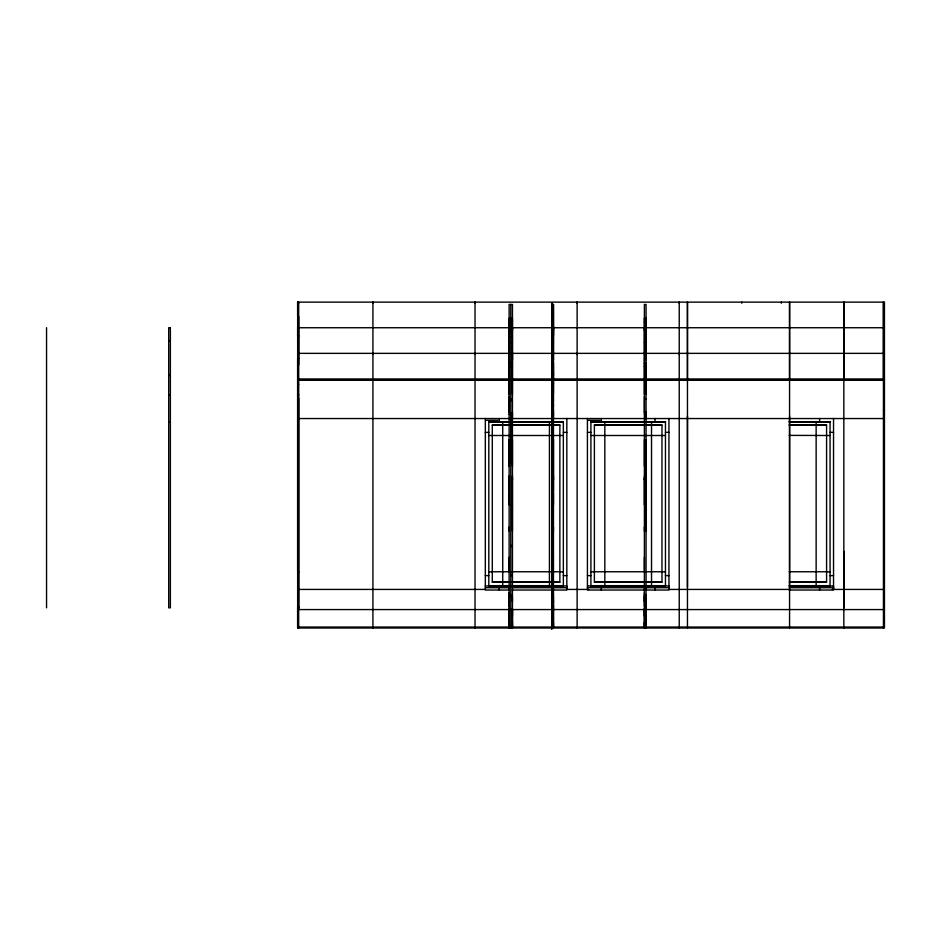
<?xml version="1.0" encoding="UTF-8"?>
<svg xmlns="http://www.w3.org/2000/svg" width="931" height="931" viewBox="0 0 931 931"><rect width="100%" height="100%" fill="white"/><g stroke="black" fill="none" stroke-linecap="round" stroke-linejoin="round"><path stroke-width="1.4" d="M883.438 628.006L883.438 301.981L884.45 301.981L884.45 628.006L297.652 628.006L297.652 358.528L298.676 358.528M298.676 628.006L298.676 302.063L297.652 302.063L297.652 316.272L298.676 316.272L298.676 364.754L297.652 364.754M298.676 609.572L298.676 397.909L297.652 397.909M509.117 622.385L509.117 628.006L509.117 610.457M509.117 608.944L509.117 608.211M509.117 606.558L509.117 592.628M509.117 571.355L509.117 557.308M509.117 531.066L509.117 529.413M509.117 528.773L509.117 527.121M509.117 466.28L509.117 439.653M509.117 398.2L509.117 396.548M509.117 394.29L509.117 304.437L512.457 304.437L512.446 394.29M510.782 363.299L512.446 363.672M510.782 348.299L510.782 336.964M510.782 321.951L510.782 304.437M510.782 610.492L510.782 594.921M510.782 576.045L510.782 574.392M510.782 546.776L510.782 545.124M510.782 462.544L510.782 434.94M510.782 433.287L510.782 419.218M510.782 398.829L510.782 400.481L512.446 400.481M510.782 323.057L510.782 333.356M512.446 622.385L512.457 628.006L512.446 608.839L510.782 608.839L510.782 628.006M512.446 601.67L512.446 596.829M512.446 531.066L512.446 475.974M512.457 466.28L512.457 439.653M512.446 417.565L512.446 412.13M512.446 616.078L512.457 610.457M553.456 491.242L553.456 304.437L551.792 304.437M553.456 492.906L553.456 628.006L553.456 596.829L551.792 596.829M553.456 531.066L553.456 529.413M553.456 528.773L553.456 527.121M553.456 417.565L553.456 412.13L551.78 412.13M553.456 304.437L553.456 359.715L551.792 359.715M644.392 622.385L644.403 628.006L644.392 609.758M644.392 606.558L644.392 592.628M644.403 571.355L644.403 557.308M644.403 466.28L644.403 439.653M644.392 398.2L644.392 396.548M644.392 394.29L644.403 304.437L646.067 304.437L646.067 359.715M644.392 616.078L644.403 610.457M644.392 608.944L644.392 608.211M644.392 601.67L644.392 596.829M644.392 531.066L644.392 529.413M644.392 528.773L644.392 527.121M646.056 531.066L646.067 529.413M646.056 528.773L646.067 439.653M646.056 417.565L646.056 412.13M646.056 394.29L646.067 362.741M687.462 587.019L687.474 415.913M687.462 380.104L687.462 302.133L687.462 303.262M789.569 587.019L789.569 415.913M789.569 380.104L789.569 302.133L789.569 303.262M833.536 589.428L833.536 585.971L789.162 585.971M843.835 607.838L843.835 551.443M843.835 380.104L843.835 302.133L843.835 303.262M512.457 628.006L512.446 318.39L509.117 318.763L510.782 318.39M644.392 318.39L646.067 318.39L644.392 318.39L644.392 628.006M551.792 610.457L553.456 610.457L551.792 610.492L551.78 609.758L553.456 609.758M551.792 318.39L553.456 318.39M510.782 321.579L512.446 321.579M551.792 321.579L553.456 321.579M509.117 321.951L512.446 321.951M551.792 321.951L553.456 321.951M644.392 321.951L646.067 321.951M551.792 323.86L553.456 323.86M551.792 325.641L553.456 325.641M551.792 326.537L553.456 326.537L553.456 335.474L551.792 335.847L553.456 335.847M551.792 326.839L553.456 326.839M551.792 327.049L553.456 327.049M551.792 327.433L553.456 327.433M298.676 327.514L297.652 327.514L297.652 335.94L298.676 335.94M298.676 327.747L884.45 327.735M553.456 327.898L551.792 327.898L551.792 328.957L553.456 328.957M551.792 328.468L553.456 328.468M553.456 329.527L551.792 329.527L551.792 330.586L553.456 330.586M551.792 330.005L553.456 330.005M551.792 330.377L553.456 330.377M551.792 331.785L553.456 331.785M551.792 333.566L553.456 333.566M551.792 339.035L553.456 339.035M168.697 340.63L170.361 340.63M509.117 342.631L512.446 342.631M551.792 342.631L553.456 342.631M644.392 342.631L646.067 342.631M298.676 353.361L883.438 353.361M883.438 353.489L884.45 353.489M551.792 359.541L553.456 359.541M551.792 361.205L553.456 361.205M551.792 362.741L553.456 362.741L553.456 394.29L551.78 394.29M509.117 363.299L512.446 363.299M551.792 363.299L553.456 363.299M644.392 363.299L646.067 363.299M551.792 363.672L553.456 363.672M510.782 366.488L509.117 366.861L512.446 366.861M646.067 366.488L644.392 366.488L646.067 366.861M551.792 366.861L553.456 366.861M551.792 367.396L553.456 367.396M551.792 368.769L553.456 368.769M551.792 369.142L553.456 369.142M551.792 370.55L553.456 370.55M551.792 371.748L553.456 371.748M551.792 372.063L553.456 372.063M551.792 372.342L553.456 372.342M551.792 372.807L553.456 372.807M551.792 373.378L553.456 373.378M551.792 373.587L553.456 373.587M551.792 373.866L553.456 373.866M551.792 374.437L553.456 374.437M551.792 374.902L553.456 374.902M551.792 375.251L553.456 375.251M168.697 375.402L170.361 375.402M551.792 375.496L553.456 375.496M551.792 376.694L553.456 376.694M551.792 378.475L553.456 378.475M297.652 378.964L883.438 378.964L883.438 302.133L298.676 302.133L298.676 303.262M883.438 379.231L884.45 379.231M298.676 380.011L883.438 380.011M298.676 380.104L883.438 380.104M551.792 380.383L553.456 380.383M509.117 380.826L512.446 380.826M551.78 380.826L553.456 380.826M644.392 380.826L646.056 380.826M553.456 383.572L551.792 383.572L553.456 383.944M297.652 384.422L298.676 384.422M297.652 394.476L298.676 394.476M168.697 394.907L170.361 394.907M297.652 395.279L298.676 395.279M551.78 396.548L553.456 396.548M551.78 397.281L553.456 397.281M551.78 398.096L553.456 398.096M512.446 398.829L509.117 398.829L509.117 412.759L510.782 412.759M551.78 398.829L553.456 398.829M646.056 398.829L644.392 398.829L644.392 412.759L646.056 412.759M551.78 399.748L553.456 399.748M551.78 400.481L553.456 400.481M551.78 400.749L553.456 400.749M551.78 400.97L553.456 400.97M551.78 405.066L553.456 405.066M551.78 405.369L553.456 405.369M551.78 405.59L553.456 405.59M551.78 405.893L553.456 405.893M883.438 409.873L884.45 409.873M551.78 409.989L553.456 409.989M551.78 410.21L553.456 410.21M551.78 410.466L553.456 410.466M551.78 411.199L553.456 411.199M551.78 412.852L553.456 412.852M551.78 413.678L553.456 413.678M509.117 414.411L512.446 414.411M551.78 414.411L553.456 414.411M644.392 414.411L646.056 414.411M298.676 418.543L883.438 418.543M486.296 420.265L497.91 420.265M588.392 420.265L600.006 420.265M488.81 421.696L563.348 421.696M590.906 421.696L665.456 421.696M789.244 421.696L830.056 421.696M488.81 421.999L509.397 421.999M512.306 421.999L563.348 421.999M590.906 421.999L665.456 421.999M789.162 421.999L830.056 421.999M168.697 422.197L170.361 422.197M789.244 425.036L826.577 425.036L826.577 582.224L789.244 582.224L826.577 582.108M492.29 425.141L559.868 425.141M594.385 425.141L661.976 425.141M789.244 425.141L826.577 425.141M485.33 432.345L488.81 432.345M563.348 432.345L566.828 432.345M587.426 432.345L590.906 432.345M665.456 432.345L668.935 432.345M830.056 432.345L833.536 432.345M488.81 435.499L563.348 435.499M590.906 435.499L665.456 435.499M789.244 435.382L830.056 435.499M551.792 466.28L553.456 466.28M551.78 502.379L553.456 502.379M512.446 504.66L509.117 504.66L509.117 475.974M551.78 504.66L553.456 504.66L553.456 439.653M646.056 504.66L644.392 504.66L644.392 475.974M551.792 557.308L553.456 557.308M551.792 558.984L553.456 558.984M551.792 560.509L553.456 560.509M551.792 565.164L553.456 565.164M551.792 569.83L553.456 569.83M551.792 571.355L553.456 571.355M492.29 571.762L559.868 571.762M594.385 571.762L661.976 571.762M789.244 571.762L826.577 571.762M298.676 572.018L297.652 572.018L297.652 302.063M488.81 571.867L492.29 571.867M559.868 571.867L563.348 571.867M590.906 571.867L594.385 571.867M661.976 571.867L665.456 571.867M826.577 571.867L830.056 571.867M551.792 573.03L553.456 573.03M485.33 575.626L488.81 575.626M563.348 575.626L566.828 575.626M587.426 575.626L590.906 575.626M665.456 575.626L668.935 575.626M830.056 575.626L833.536 575.626M492.29 582.108L559.868 582.108L559.868 425.036L492.29 425.036L492.29 582.224L559.868 582.224M594.385 582.108L661.976 582.108L661.976 425.036L594.385 425.036L594.385 582.224L661.976 582.224M488.81 585.669L563.348 585.669M590.906 585.669L665.456 585.669M789.244 585.669L830.056 585.669M485.33 585.971L509.397 585.971M512.306 585.971L566.828 585.971L566.828 589.428L588.636 589.428M587.426 585.971L668.935 585.971L668.935 589.428L789.569 589.428M485.33 587.729L509.397 587.729M512.306 587.729L566.828 587.729M587.426 587.729L668.935 587.729M789.162 587.729L833.536 587.729M298.676 589.428L485.33 589.428M832.326 589.428L883.438 589.428M509.397 590.033L485.33 590.033L485.33 418.415M512.306 590.033L566.828 590.033L566.828 418.415M789.162 590.033L833.536 590.033L833.536 418.415M551.78 592.628L553.456 592.628M551.78 593.361L553.456 593.361M551.78 594.187L553.456 594.281M509.117 594.921L512.446 594.921M644.392 594.921L646.056 594.921M509.117 596.573L510.782 596.573L510.782 348.671M644.392 596.573L646.056 596.573L646.067 628.006L646.067 318.39M551.792 597.05L553.456 597.05M553.456 601.147L551.78 601.147L553.456 601.449M551.78 601.67L553.456 601.67M551.78 601.973L553.456 601.973M551.78 606.069L553.456 606.069M551.78 606.29L553.456 606.29M297.652 606.931L298.676 606.931M298.676 607.803L297.652 607.803L297.652 628.006M551.78 608.106L553.456 608.106M551.792 608.211L553.456 608.211M551.78 608.839L553.456 608.839M551.78 608.944L553.456 608.944M297.652 609.572L884.45 609.572M512.446 610.492L509.117 610.492L509.117 609.758M644.392 610.492L646.056 610.492M551.792 616.078L553.456 616.078M551.792 618.393L553.456 618.393M551.792 620.069L553.456 620.069M551.792 622.385L553.456 622.385L553.456 628.006M298.676 627.052L883.438 627.052M646.067 327.898L646.067 328.957M646.067 329.527L646.067 330.586M646.056 475.974L646.067 477.638M646.056 478.266L646.067 479.919M644.392 327.898L644.392 328.957M644.392 329.527L644.392 330.586M644.392 478.266L644.392 479.919M553.456 475.974L553.456 477.638M553.456 478.266L553.456 479.919M551.792 439.653L551.792 441.329M551.78 475.974L551.792 477.638M551.78 478.266L551.792 479.919M512.446 327.898L512.446 328.957M512.446 329.527L512.446 330.586M512.446 353.664L512.457 359.715M512.446 478.266L512.446 479.919M509.117 327.898L509.117 328.957M509.117 329.527L509.117 330.586M509.117 478.266L509.117 479.919M843.835 303.483L843.835 628.006M830.056 421.545L830.056 585.971M819.617 418.543L819.617 421.999M819.617 585.518L819.617 590.033M816.138 421.696L816.138 585.669M789.569 303.483L789.569 628.006M781.33 302.133L781.33 303.262M741.728 302.133L741.728 303.262M687.462 303.483L687.462 628.006M679.234 303.262L679.234 302.133L679.234 628.006M679.234 353.361L679.234 354.49M668.935 418.415L668.935 590.033L587.426 590.033L587.426 418.415M665.456 421.545L665.456 585.971M655.017 418.543L655.017 421.999M655.017 585.518L655.017 590.033M651.525 421.696L651.525 585.669M604.836 421.696L604.836 585.669M601.345 418.543L601.345 421.999M601.345 585.518L601.345 590.033M590.906 421.545L590.906 585.971M577.127 303.262L577.127 302.133L577.127 628.006M577.127 353.361L577.127 354.49M563.348 421.545L563.348 585.971M552.909 418.543L552.909 421.999M552.909 585.518L552.909 590.033M549.43 421.696L549.43 585.669M510.782 318.763L510.782 336.58M509.117 318.39L509.117 491.242M509.117 492.906L509.117 628.006M502.728 421.696L502.728 585.669M499.249 418.543L499.249 421.999M499.249 585.518L499.249 590.033M488.81 421.545L488.81 585.971M475.031 303.262L475.031 302.133L475.031 628.006M475.031 353.361L475.031 354.49M372.924 303.262L372.924 302.133L372.924 628.006M372.924 353.361L372.924 354.49M298.339 326.059L298.339 416.122M46.55 327.689L46.55 607.838M551.792 303.075L551.792 629.019L551.792 303.075M170.361 327.689L168.697 327.689L168.697 607.838L170.361 607.838L170.361 327.689M553.456 378.102L551.792 378.091L553.456 378.091M553.456 594.921L551.78 594.921L553.456 595.014"/></g></svg>
